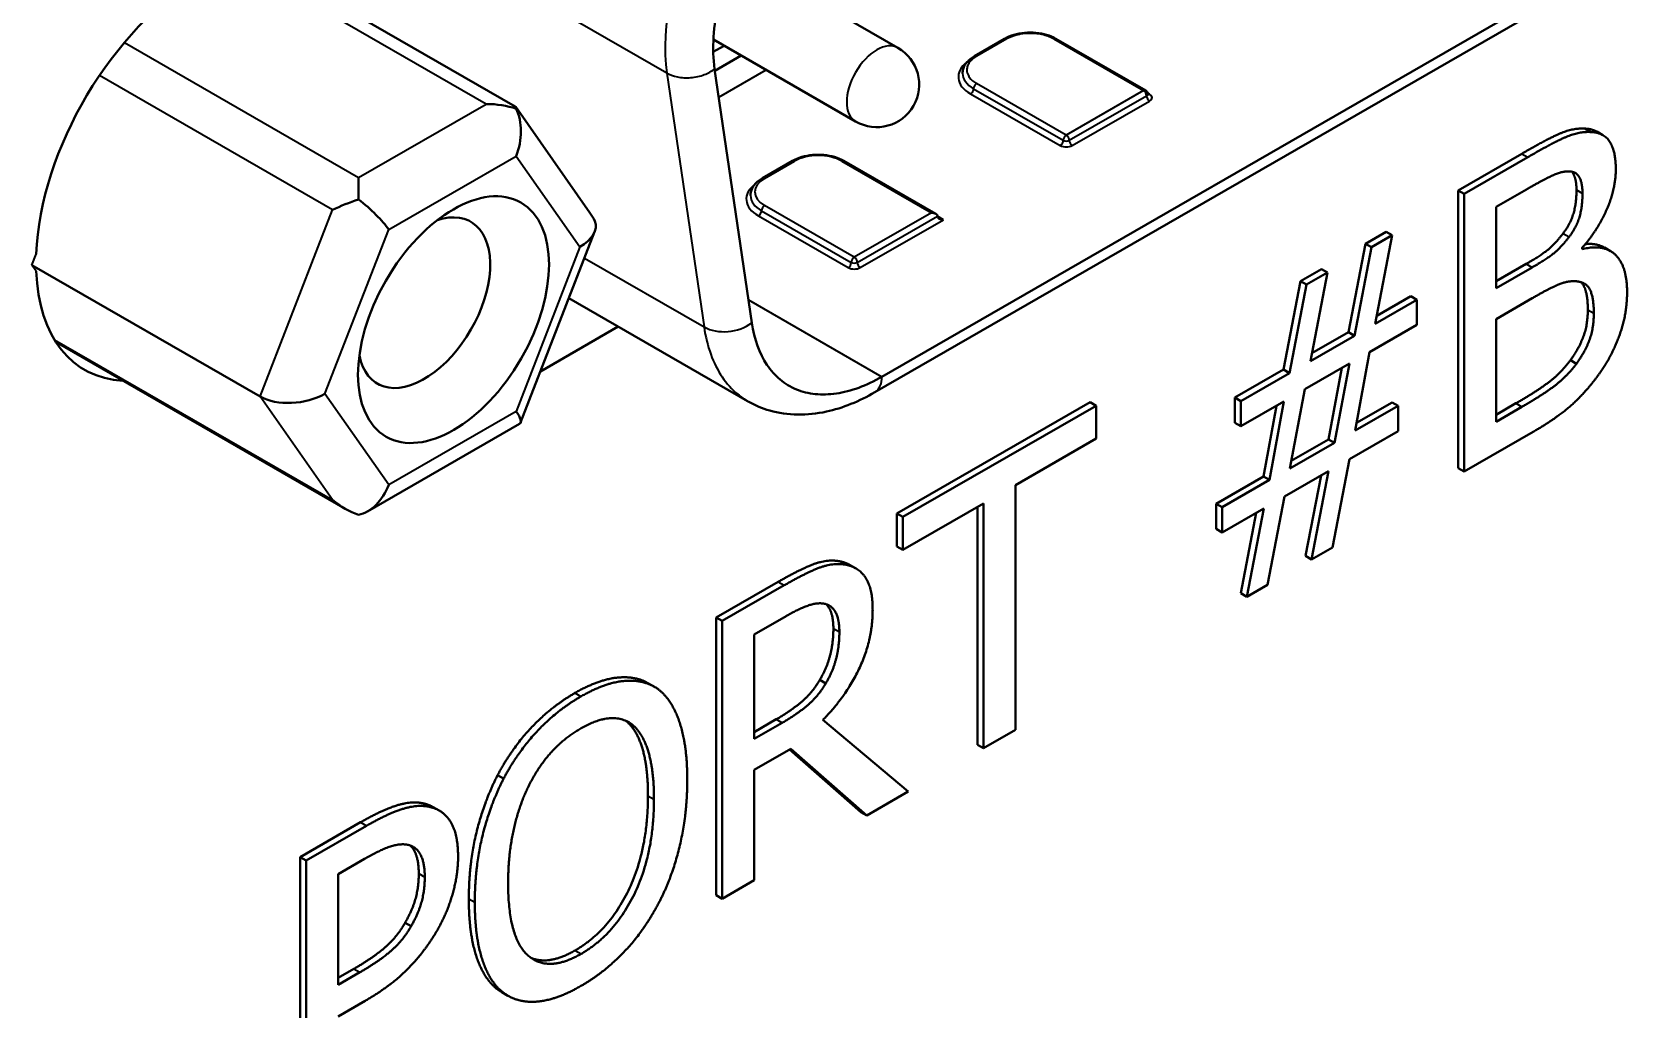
# Model space of a CAD drawing. Header units: millimetres. Extents: x 0 to 1682, y 0 to 1188.
# Drawn here: x 1560.55 to 1568.06, y 969.38 to 973.99 of the extents above; entities that cross this region are included whole.
import ezdxf

# ---------------------------------------------------------------- set-up
doc = ezdxf.new("R2010")
doc.units = ezdxf.units.MM
doc.header["$LTSCALE"] = 2
doc.layers.add('가시적인 것(ISO)', color=3, linetype='Continuous', lineweight=40)
doc.layers.add('가시적인 좁은 것(ISO)', color=3, linetype='Continuous', lineweight=35)

msp = doc.modelspace()

# ---------------------------------------------------------------- linework, layer by layer
at = {"layer": '가시적인 것(ISO)'}
for p, q in [((1562.8255, 973.6343), (1561.5549, 974.366)), ((1563.8538, 974.3559), (1564.6276, 973.9103)), ((1567.7021, 974.1757), (1564.5523, 972.3619)), ((1567.6688, 974.1022), (1564.519, 972.2884)), ((1563.8087, 973.9203), (1563.758, 973.8911)), ((1563.7587, 973.9491), (1564.428, 973.5637)), ((1564.9878, 973.8714), (1565.1293, 973.9529)), ((1565.3715, 973.9529), (1565.7938, 973.7097)), ((1563.7657, 973.8026), (1563.8894, 973.8738)), ((1563.5649, 973.7799), (1563.5648, 973.7799)), ((1563.9397, 972.6154), (1563.7646, 973.8106)), ((1562.8282, 973.6319), (1563.1772, 973.1339)), ((1567.8615, 973.53), (1567.8898, 973.5137)), ((1567.918, 973.5156), (1567.9463, 973.4993)), ((1567.2647, 973.2393), (1567.5645, 973.4119)), ((1567.5927, 973.3956), (1567.2929, 973.223)), ((1563.9894, 973.2965), (1564.1308, 973.3779)), ((1564.3731, 973.3779), (1564.8054, 973.129)), ((1562.0885, 973.1967), (1562.0885, 973.3)), ((1567.4433, 973.1612), (1567.5872, 973.244)), ((1567.2647, 971.9312), (1567.2647, 973.2393)), ((1567.2647, 973.2393), (1567.2929, 973.223)), ((1567.2929, 973.223), (1567.2929, 971.9149)), ((1567.4433, 972.7785), (1567.4433, 973.1612)), ((1563.1996, 973.0439), (1562.8512, 972.1454)), ((1566.8282, 972.9879), (1566.9263, 973.0444)), ((1566.9546, 973.0282), (1566.8565, 972.9717)), ((1566.8749, 972.6112), (1566.9546, 973.0282)), ((1566.9263, 973.0444), (1566.9546, 973.0282)), ((1566.7485, 972.571), (1566.8282, 972.9879)), ((1566.8565, 972.9717), (1566.7768, 972.5547)), ((1566.8282, 972.9879), (1566.8565, 972.9717)), ((1567.8485, 972.962), (1567.8485, 972.9684)), ((1567.9533, 972.9697), (1567.9815, 972.9534)), ((1560.5502, 972.8874), (1561.625, 972.2685)), ((1566.5229, 972.8121), (1566.621, 972.8686)), ((1566.621, 972.8686), (1566.6493, 972.8523)), ((1567.4433, 972.8111), (1567.5856, 972.893)), ((1567.6138, 972.8767), (1567.4433, 972.7785)), ((1566.4432, 972.3952), (1566.5229, 972.8121)), ((1566.5512, 972.7958), (1566.4715, 972.3789)), ((1566.5229, 972.8121), (1566.5512, 972.7958)), ((1566.6493, 972.8523), (1566.5512, 972.7958)), ((1566.5696, 972.4354), (1566.6493, 972.8523)), ((1563.9197, 972.2468), (1563.0784, 972.7313)), ((1567.0711, 972.7242), (1566.8749, 972.6112)), ((1566.8819, 972.6478), (1567.0428, 972.7405)), ((1567.0428, 972.7405), (1567.0711, 972.7242)), ((1567.0711, 972.6055), (1567.0711, 972.7242)), ((1567.4433, 972.6333), (1567.6138, 972.7315)), ((1563.3107, 972.5974), (1562.9447, 972.3867)), ((1566.5766, 972.472), (1566.7485, 972.571)), ((1566.7485, 972.571), (1566.7768, 972.5547)), ((1566.8483, 972.4772), (1567.0711, 972.6055)), ((1567.4433, 972.1499), (1567.4433, 972.6333)), ((1562.0255, 971.7397), (1560.6641, 972.5237)), ((1566.7768, 972.5547), (1566.5696, 972.4354)), ((1566.543, 972.3035), (1566.7529, 972.4244)), ((1566.7529, 972.4244), (1566.6823, 972.0498)), ((1566.7795, 972.1079), (1566.8483, 972.4772)), ((1567.7937, 972.4394), (1567.822, 972.4231)), ((1566.214, 972.2632), (1566.4432, 972.3952)), ((1566.4715, 972.3789), (1566.2423, 972.2469)), ((1566.4432, 972.3952), (1566.4715, 972.3789)), ((1566.654, 972.0661), (1566.7178, 972.4041)), ((1566.4724, 971.9289), (1566.543, 972.3035)), ((1564.6223, 971.7177), (1565.5318, 972.2414)), ((1565.5601, 972.2251), (1564.6506, 971.7014)), ((1565.5318, 972.2414), (1565.5601, 972.2251)), ((1565.5601, 972.0704), (1565.5601, 972.2251)), ((1566.214, 972.1445), (1566.214, 972.2632)), ((1566.214, 972.2632), (1566.2423, 972.2469)), ((1566.2423, 972.2469), (1566.2423, 972.1282)), ((1566.2423, 972.1282), (1566.4449, 972.2449)), ((1566.3478, 971.8919), (1566.4098, 972.2247)), ((1566.4449, 972.2449), (1566.3761, 971.8756)), ((1566.9821, 972.2246), (1566.7795, 972.1079)), ((1566.7863, 972.1444), (1566.9539, 972.2409)), ((1566.9539, 972.2409), (1566.9821, 972.2246)), ((1566.9821, 972.1059), (1566.9821, 972.2246)), ((1567.4433, 972.1825), (1567.537, 972.2364)), ((1567.5652, 972.2201), (1567.4433, 972.1499)), ((1562.8465, 972.1399), (1562.1304, 971.7276)), ((1566.214, 972.1445), (1566.2423, 972.1282)), ((1565.1806, 971.8518), (1565.5601, 972.0704)), ((1566.6823, 972.0498), (1566.4724, 971.9289)), ((1566.4793, 971.9655), (1566.654, 972.0661)), ((1566.654, 972.0661), (1566.6823, 972.0498)), ((1566.7529, 971.9739), (1566.9821, 972.1059)), ((1567.2929, 971.9149), (1567.6175, 972.1018)), ((1566.6732, 971.558), (1566.7529, 971.9739)), ((1566.125, 971.7636), (1566.3478, 971.8919)), ((1566.3478, 971.8919), (1566.3761, 971.8756)), ((1566.4476, 971.7981), (1566.6548, 971.9174)), ((1566.5468, 971.5178), (1566.6195, 971.8971)), ((1566.6548, 971.9174), (1566.5751, 971.5015)), ((1567.2647, 971.9312), (1567.2929, 971.9149)), ((1565.1806, 970.6985), (1565.1806, 971.8518)), ((1566.3761, 971.8756), (1566.1533, 971.7473)), ((1564.6506, 971.5466), (1565.0302, 971.7652)), ((1565.0019, 970.6282), (1565.0019, 971.7489)), ((1565.0302, 971.7652), (1565.0302, 970.6119)), ((1566.125, 971.6449), (1566.125, 971.7636)), ((1566.125, 971.7636), (1566.1533, 971.7473)), ((1566.1533, 971.7473), (1566.1533, 971.6286)), ((1566.1533, 971.6286), (1566.3495, 971.7416)), ((1566.3495, 971.7416), (1566.2698, 971.3257)), ((1566.3679, 971.3822), (1566.4476, 971.7981)), ((1564.6223, 971.5629), (1564.6223, 971.7177)), ((1564.6223, 971.7177), (1564.6506, 971.7014)), ((1564.6506, 971.7014), (1564.6506, 971.5466)), ((1566.2415, 971.342), (1566.3142, 971.7212)), ((1566.125, 971.6449), (1566.1533, 971.6286)), ((1564.6223, 971.5629), (1564.6506, 971.5466)), ((1566.5468, 971.5178), (1566.5751, 971.5015)), ((1566.5751, 971.5015), (1566.6732, 971.558)), ((1564.4001, 971.476), (1564.4284, 971.4597)), ((1563.7724, 971.2282), (1564.064, 971.3961)), ((1564.0923, 971.3798), (1563.8007, 971.2119)), ((1566.2698, 971.3257), (1566.3679, 971.3822)), ((1566.2415, 971.342), (1566.2698, 971.3257)), ((1563.7724, 969.9202), (1563.7724, 971.2282)), ((1563.7724, 971.2282), (1563.8007, 971.2119)), ((1563.9511, 971.148), (1564.1005, 971.2341)), ((1563.8007, 971.2119), (1563.8007, 969.9039)), ((1563.9511, 970.6562), (1563.9511, 971.148)), ((1563.4531, 970.9177), (1563.4814, 970.9014)), ((1564.2593, 970.934), (1564.2876, 970.9178)), ((1563.9511, 970.6887), (1564.0548, 970.7485)), ((1564.0831, 970.7322), (1563.9511, 970.6562)), ((1564.6763, 970.4081), (1564.2738, 970.7455)), ((1565.0302, 970.6119), (1565.1806, 970.6985)), ((1565.0019, 970.6282), (1565.0302, 970.6119)), ((1563.9511, 970.5109), (1564.1235, 970.6102)), ((1564.4527, 970.3119), (1564.1176, 970.6068)), ((1564.1235, 970.6102), (1564.481, 970.2956)), ((1562.7428, 970.4859), (1562.7711, 970.4696)), ((1563.9511, 969.9905), (1563.9511, 970.5109)), ((1564.481, 970.2956), (1564.6763, 970.4081)), ((1562.4389, 970.3354), (1562.4672, 970.3191)), ((1561.8132, 970.1), (1562.0974, 970.2636)), ((1562.1257, 970.2473), (1561.8415, 970.0837)), ((1564.4527, 970.3119), (1564.481, 970.2956)), ((1561.8132, 968.7919), (1561.8132, 970.1)), ((1561.8132, 970.1), (1561.8415, 970.0837)), ((1561.9918, 970.0197), (1562.1165, 970.0915)), ((1561.8415, 970.0837), (1561.8415, 968.7756)), ((1561.9918, 969.4982), (1561.9918, 970.0197)), ((1563.8007, 969.9039), (1563.9511, 969.9905)), ((1563.7724, 969.9202), (1563.8007, 969.9039)), ((1562.3073, 969.7909), (1562.3356, 969.7746)), ((1561.9918, 969.5308), (1562.0662, 969.5736)), ((1562.0945, 969.5573), (1561.9918, 969.4982)), ((1561.9918, 969.3498), (1562.1193, 969.4232)), ((1562.7629, 969.4635), (1562.7912, 969.4472))]:
    msp.add_line(p, q, dxfattribs=at)
for centre, radius, start in [((1564.5278, 973.737), 0.2, 240.06401), ((1565.7838, 973.6924), 0.02, 0)]:
    msp.add_arc(centre, radius, start, 60.06401, dxfattribs=at)
for centre, major_axis, ratio, start_param, end_param in [((1561.3472, 973.3471), (0.5489, 0.9532), 0.578093, 0.783464, 2.31058), ((1562.6888, 973.4822), (0.2828, 0), 0.578093, 1.047198, 1.570796), ((1562.6888, 973.4822), (0.1382, 0.151), 0.200209, 6.067743, 6.327609), ((1562.6888, 973.4822), (0.0495, 0.2231), 0.697566, 4.496947, 5.544144), ((1562.0885, 973.1365), (0.2442, 0.0862), 0.219744, 1.493425, 2.017023), ((1562.0885, 973.1365), (-0.1605, 0.1377), 0.219744, 3.851553, 4.89875), ((1562.3965, 972.7102), (-0.2196, -0.3813), 0.578093, 5.698553, 10.00941), ((1562.989, 973.054), (0.2155, 0.0261), 0.564325, 5.357783, 6.404981), ((1562.989, 973.054), (-0.2065, 0.1889), 0.697566, 4.233214, 4.404232), ((1564.7854, 973.1174), (0.0283, 0), 0.578093, 0, 1.570796), ((1564.842, 973.1174), (0.0283, 0), 0.578093, 3.141593, 4.712389), ((1561.3472, 973.3471), (-0.5489, -0.9532), 0.578093, 5.541223, 6.571958), ((1561.7883, 972.3625), (-0.2155, -0.0261), 0.564325, 0.645394, 2.21619), ((1562.6888, 972.2799), (-0.1605, 0.1377), 0.219744, 3.064221, 3.851553), ((1562.0885, 971.9342), (0.0495, 0.2231), 0.697566, 3.449749, 4.496947), ((1562.0885, 971.9342), (0.2065, -0.1889), 0.697566, 4.756813, 5.280411)]:
    msp.add_ellipse(centre, major_axis=major_axis, ratio=ratio, start_param=start_param, end_param=end_param, dxfattribs=at)
msp.add_ellipse((1562.5351, 972.6304), major_axis=(-0.3174, -0.5511), ratio=0.578093, dxfattribs=at)
for points, degree, knots in [([(1563.7646, 973.8106), (1563.7576, 973.8581), (1563.7562, 973.9085), (1563.7625, 974.0142), (1563.7703, 974.0701), (1563.7947, 974.1833), (1563.811, 974.2405), (1563.8524, 974.3561), (1563.8774, 974.4136), (1563.9348, 974.5243), (1563.9679, 974.5785), (1564.0398, 974.6814), (1564.078, 974.7294), (1564.1589, 974.819), (1564.2017, 974.8606), (1564.2881, 974.9334), (1564.3322, 974.9651), (1564.3772, 974.991)], 3, [-1, -1, -1, -1, -0.875, -0.875, -0.75, -0.75, -0.625, -0.625, -0.5, -0.5, -0.375, -0.375, -0.25, -0.25, -0.125, -0.125, 0, 0, 0, 0]), ([(1565.3715, 973.9529), (1565.3583, 973.9605), (1565.3434, 973.9667), (1565.3114, 973.9761), (1565.2943, 973.9793), (1565.2593, 973.9825), (1565.2415, 973.9825), (1565.2065, 973.9793), (1565.1894, 973.9761), (1565.1574, 973.9667), (1565.1425, 973.9605), (1565.1293, 973.9529)], 3, [0, 0, 0, 0, 0.314159, 0.314159, 0.628319, 0.628319, 0.942478, 0.942478, 1.256637, 1.256637, 1.570796, 1.570796, 1.570796, 1.570796]), ([(1564.9878, 973.8714), (1564.9812, 973.8676), (1564.975, 973.8635), (1564.9637, 973.8545), (1564.9585, 973.8496), (1564.9493, 973.8393), (1564.9453, 973.8337), (1564.9388, 973.8221), (1564.9362, 973.8159), (1564.9327, 973.8032), (1564.9318, 973.7967), (1564.9318, 973.7901)], 3, [1.5707963, 1.5707963, 1.5707963, 1.5707963, 1.727876, 1.727876, 1.8849556, 1.8849556, 2.0420352, 2.0420352, 2.1991149, 2.1991149, 2.3561945, 2.3561945, 2.3561945, 2.3561945]), ([(1565.8038, 973.6924), (1565.8038, 973.6914), (1565.8041, 973.6904), (1565.8045, 973.6896), (1565.8045, 973.6896), (1565.8046, 973.6895)], 3, [0, 0, 0, 0, 0.002220337, 0.002220337, 0.003327735, 0.003327735, 0.003327735, 0.003327735]), ([(1564.3731, 973.3779), (1564.3599, 973.3855), (1564.345, 973.3917), (1564.313, 973.4011), (1564.2959, 973.4043), (1564.2609, 973.4075), (1564.243, 973.4075), (1564.2081, 973.4043), (1564.191, 973.4011), (1564.1589, 973.3917), (1564.144, 973.3855), (1564.1308, 973.3779)], 3, [0, 0, 0, 0, 0.314159, 0.314159, 0.628319, 0.628319, 0.942478, 0.942478, 1.256637, 1.256637, 1.570796, 1.570796, 1.570796, 1.570796]), ([(1567.8221, 973.2412), (1567.8221, 973.2878), (1567.8048, 973.3219), (1567.8001, 973.3273)], 2, [0, 0, 0, 1, 1.259239, 1.259239, 1.259239]), ([(1563.9894, 973.2965), (1563.9828, 973.2927), (1563.9766, 973.2885), (1563.9653, 973.2795), (1563.9601, 973.2747), (1563.9509, 973.2643), (1563.9469, 973.2588), (1563.9403, 973.2471), (1563.9377, 973.241), (1563.9342, 973.2282), (1563.9333, 973.2217), (1563.9333, 973.2151)], 3, [1.5707963, 1.5707963, 1.5707963, 1.5707963, 1.727876, 1.727876, 1.8849556, 1.8849556, 2.0420352, 2.0420352, 2.1991149, 2.1991149, 2.3561945, 2.3561945, 2.3561945, 2.3561945]), ([(1567.8753, 972.6771), (1567.8753, 972.7513), (1567.8519, 972.7988), (1567.844, 972.8064)], 2, [0, 0, 0, 1, 1.276687, 1.276687, 1.276687]), ([(1564.5523, 972.3619), (1564.4785, 972.3194), (1564.4062, 972.2925), (1564.3032, 972.2777), (1564.2698, 972.277), (1564.207, 972.2833), (1564.1772, 972.2904), (1564.1214, 972.3135), (1564.0957, 972.3294), (1564.0496, 972.3682), (1564.029, 972.3911), (1563.9747, 972.4712), (1563.9511, 972.5377), (1563.9397, 972.6154)], 3, [-1, -1, -1, -1, -0.75, -0.75, -0.625, -0.625, -0.5, -0.5, -0.375, -0.375, -0.25, -0.25, 0, 0, 0, 0]), ([(1564.5188, 972.2883), (1564.4462, 972.2468), (1564.3674, 972.2138), (1564.2001, 972.1777), (1564.1085, 972.1782), (1563.9888, 972.2123), (1563.9546, 972.2266), (1563.9231, 972.2448)], 3, [0, 0, 0, 0, 0.074877, 0.074877, 0.1634822, 0.1634822, 0.2002796, 0.2002796, 0.2002796, 0.2002796]), ([(1564.3235, 971.1766), (1564.3235, 971.2339), (1564.2991, 971.2814), (1564.2891, 971.2907)], 2, [0, 0, 0, 1, 1.399165, 1.399165, 1.399165]), ([(1563.1068, 970.8725), (1563.2223, 970.939), (1563.3945, 970.9514), (1563.4531, 970.9177)], 2, [0, 0, 0, 1, 1.859287, 1.859287, 1.859287]), ([(1562.3715, 970.0219), (1562.3715, 970.0897), (1562.3429, 970.1438), (1562.3309, 970.1545)], 2, [0, 0, 0, 1, 1.416961, 1.416961, 1.416961])]:
    msp.add_open_spline(points, degree=degree, knots=knots, dxfattribs=at)
for points, degree in [([(1567.5645, 973.4119), (1567.6855, 973.4816), (1567.8065, 973.5333), (1567.8615, 973.53)], 2), ([(1567.8898, 973.5137), (1567.8348, 973.517), (1567.7138, 973.4653), (1567.5927, 973.3956)], 2), ([(1567.8615, 973.53), (1567.8946, 973.529), (1567.918, 973.5156)], 2), ([(1568.0072, 973.3396), (1568.0072, 973.4223), (1567.9512, 973.512), (1567.8898, 973.5137)], 2), ([(1567.5872, 973.244), (1567.667, 973.29), (1567.7559, 973.3306), (1567.7926, 973.3284)], 2), ([(1567.7926, 973.3284), (1567.8229, 973.3257), (1567.8504, 973.2716), (1567.8504, 973.2249)], 2), ([(1567.8485, 972.9684), (1567.9228, 973.0525), (1568.0072, 973.2474), (1568.0072, 973.3396)], 2), ([(1567.7588, 973.0362), (1567.7937, 973.0817), (1567.8221, 973.1797), (1567.8221, 973.2412)], 2), ([(1567.8504, 973.2249), (1567.8504, 973.1634), (1567.822, 973.0654), (1567.7871, 973.0199)], 2), ([(1567.5856, 972.893), (1567.6561, 972.9336), (1567.7231, 972.9891), (1567.7588, 973.0362)], 2), ([(1567.7871, 973.0199), (1567.7514, 972.9728), (1567.6844, 972.9173), (1567.6138, 972.8767)], 2), ([(1568.0603, 972.7586), (1568.0603, 972.8836), (1567.9494, 972.9883), (1567.8485, 972.962)], 2), ([(1567.8638, 972.9862), (1567.9161, 972.9911), (1567.9533, 972.9697)], 2), ([(1567.6138, 972.7315), (1567.6918, 972.7763), (1567.7761, 972.8122), (1567.8119, 972.8116)], 2), ([(1567.8119, 972.8116), (1567.8669, 972.8093), (1567.9036, 972.7351), (1567.9036, 972.6609)], 2), ([(1567.943, 972.3952), (1567.9962, 972.4746), (1568.0603, 972.661), (1568.0603, 972.7586)], 2), ([(1567.7937, 972.4394), (1567.8358, 972.4986), (1567.8753, 972.6082), (1567.8753, 972.6771)], 2), ([(1567.9036, 972.6609), (1567.9036, 972.592), (1567.8641, 972.4823), (1567.822, 972.4231)], 2), ([(1567.537, 972.2364), (1567.636, 972.2934), (1567.7497, 972.3801), (1567.7937, 972.4394)], 2), ([(1567.822, 972.4231), (1567.7779, 972.3638), (1567.6643, 972.2771), (1567.5652, 972.2201)], 2), ([(1567.6175, 972.1018), (1567.733, 972.1683), (1567.8788, 972.301), (1567.943, 972.3952)], 2), ([(1564.5188, 972.2883), (1564.5189, 972.2883), (1564.5189, 972.2884), (1564.519, 972.2884)], 3), ([(1564.064, 971.3961), (1564.1612, 971.4521), (1564.2923, 971.5032), (1564.3519, 971.493)], 2), ([(1564.3802, 971.4767), (1564.3206, 971.4869), (1564.1895, 971.4358), (1564.0923, 971.3798)], 2), ([(1564.3519, 971.493), (1564.3785, 971.4884), (1564.4001, 971.476)], 2), ([(1564.5085, 971.2644), (1564.5085, 971.3672), (1564.4398, 971.4665), (1564.3802, 971.4767)], 2), ([(1564.1005, 971.2341), (1564.1629, 971.27), (1564.2481, 971.2989), (1564.2802, 971.293)], 2), ([(1564.2802, 971.293), (1564.3169, 971.2855), (1564.3517, 971.2176), (1564.3517, 971.1604)], 2), ([(1564.2738, 970.7455), (1564.382, 970.8545), (1564.5085, 971.1213), (1564.5085, 971.2644)], 2), ([(1564.2593, 970.934), (1564.2923, 970.9891), (1564.3235, 971.1088), (1564.3235, 971.1766)], 2), ([(1564.3517, 971.1604), (1564.3517, 971.0925), (1564.3206, 970.9728), (1564.2876, 970.9178)], 2), ([(1563.5, 970.8893), (1563.4358, 970.9361), (1563.2506, 970.9227), (1563.1351, 970.8562)], 2), ([(1564.0548, 970.7485), (1564.1199, 970.786), (1564.2235, 970.8721), (1564.2593, 970.934)], 2), ([(1564.2876, 970.9178), (1564.2518, 970.8558), (1564.1482, 970.7697), (1564.0831, 970.7322)], 2), ([(1562.7428, 970.4859), (1562.8089, 970.6108), (1562.9931, 970.807), (1563.1068, 970.8725)], 2), ([(1563.1351, 970.8562), (1563.0214, 970.7907), (1562.8371, 970.5945), (1562.7711, 970.4696)], 2), ([(1563.6357, 970.4629), (1563.6357, 970.6261), (1563.5642, 970.8393), (1563.5, 970.8893)], 2), ([(1562.8848, 970.4259), (1562.9316, 970.5227), (1563.0544, 970.6592), (1563.136, 970.7062)], 2), ([(1563.136, 970.7062), (1563.2149, 970.7516), (1563.3414, 970.7566), (1563.3863, 970.7147)], 2), ([(1563.358, 970.7309), (1563.3512, 970.7373), (1563.344, 970.7427)], 2), ([(1563.4506, 970.3889), (1563.4506, 970.5182), (1563.402, 970.6906), (1563.358, 970.7309)], 2), ([(1563.3863, 970.7147), (1563.4303, 970.6743), (1563.4789, 970.5019), (1563.4789, 970.3726)], 2), ([(1562.6072, 969.9031), (1562.6072, 970.0674), (1562.6777, 970.3583), (1562.7428, 970.4859)], 2), ([(1562.7711, 970.4696), (1562.706, 970.342), (1562.6354, 970.0512), (1562.6354, 969.8869)], 2), ([(1562.7922, 969.9771), (1562.7922, 970.1043), (1562.8399, 970.3332), (1562.8848, 970.4259)], 2), ([(1563.5, 969.8812), (1563.566, 970.0062), (1563.6357, 970.3039), (1563.6357, 970.4629)], 2), ([(1562.0974, 970.2636), (1562.1982, 970.3217), (1562.3394, 970.3649), (1562.3935, 970.3525)], 2), ([(1562.4218, 970.3363), (1562.3677, 970.3486), (1562.2265, 970.3054), (1562.1257, 970.2473)], 2), ([(1562.3935, 970.3525), (1562.4184, 970.3473), (1562.4389, 970.3354)], 2), ([(1562.5566, 970.1012), (1562.5566, 970.2103), (1562.4851, 970.3229), (1562.4218, 970.3363)], 2), ([(1563.1077, 969.6603), (1563.2645, 969.7506), (1563.4506, 970.1313), (1563.4506, 970.3889)], 2), ([(1563.4789, 970.3726), (1563.4789, 970.115), (1563.2928, 969.7343), (1563.136, 969.6441)], 2), ([(1562.1165, 970.0915), (1562.1871, 970.1322), (1562.2825, 970.1648), (1562.3182, 970.1579)], 2), ([(1562.3182, 970.1579), (1562.3595, 970.1498), (1562.3998, 970.0734), (1562.3998, 970.0056)], 2), ([(1562.4576, 969.7537), (1562.5043, 969.8336), (1562.5566, 970.0164), (1562.5566, 970.1012)], 2), ([(1562.3073, 969.7909), (1562.3413, 969.8497), (1562.3715, 969.9593), (1562.3715, 970.0219)], 2), ([(1562.3998, 970.0056), (1562.3998, 969.943), (1562.3696, 969.8334), (1562.3356, 969.7746)], 2), ([(1563.136, 969.6441), (1562.9792, 969.5538), (1562.7922, 969.7196), (1562.7922, 969.9771)], 2), ([(1562.7419, 969.4772), (1562.6768, 969.5267), (1562.6072, 969.742), (1562.6072, 969.9031)], 2), ([(1562.6354, 969.8869), (1562.6354, 969.7257), (1562.7051, 969.5104), (1562.7702, 969.461)], 2), ([(1563.1351, 969.493), (1563.246, 969.5569), (1563.4303, 969.7499), (1563.5, 969.8812)], 2), ([(1562.0662, 969.5736), (1562.1579, 969.6264), (1562.2707, 969.7253), (1562.3073, 969.7909)], 2), ([(1562.3356, 969.7746), (1562.299, 969.709), (1562.1862, 969.6101), (1562.0945, 969.5573)], 2), ([(1562.1193, 969.4232), (1562.2403, 969.4929), (1562.3989, 969.6531), (1562.4576, 969.7537)], 2), ([(1562.899, 969.626), (1562.9835, 969.5888), (1563.1077, 969.6603)], 2), ([(1562.7702, 969.461), (1562.8371, 969.4115), (1563.0205, 969.427), (1563.1351, 969.493)], 2), ([(1562.7629, 969.4635), (1562.7521, 969.4697), (1562.7419, 969.4772)], 2)]:
    msp.add_open_spline(points, degree=degree, dxfattribs=at)
at = {"layer": '가시적인 좁은 것(ISO)'}
for p, q in [((1563.5396, 973.7912), (1562.0689, 974.6382)), ((1562.6888, 973.6458), (1561.4965, 974.3324)), ((1560.9856, 973.9351), (1562.0885, 973.3)), ((1565.1392, 973.9519), (1564.9978, 973.8705)), ((1565.3616, 973.9519), (1565.7838, 973.7087)), ((1561.966, 973.1477), (1560.8683, 973.7799)), ((1563.5396, 973.7912), (1563.7148, 972.5959)), ((1563.7839, 973.6785), (1564.0063, 973.8065)), ((1564.9837, 973.7179), (1565.406, 973.4748)), ((1565.4201, 973.4993), (1564.9978, 973.7424)), ((1565.7838, 973.7087), (1565.4201, 973.4993)), ((1565.8121, 973.6923), (1565.8032, 973.6975)), ((1562.0885, 973.3), (1562.6888, 973.6458)), ((1564.9695, 973.6934), (1565.3918, 973.4503)), ((1565.4342, 973.4748), (1565.798, 973.6842)), ((1565.4484, 973.4503), (1565.8121, 973.6597)), ((1562.2299, 973.0551), (1562.8302, 973.4008)), ((1562.8302, 973.4008), (1563.1304, 972.9725)), ((1567.5645, 973.4119), (1567.5927, 973.3956)), ((1563.9994, 973.2955), (1564.1408, 973.3769)), ((1564.3631, 973.3769), (1564.7854, 973.1338)), ((1567.8221, 973.2412), (1567.8504, 973.2249)), ((1561.625, 972.2685), (1561.966, 973.1477)), ((1563.9711, 973.1185), (1564.3934, 972.8753)), ((1563.9852, 973.143), (1564.4075, 972.8998)), ((1564.4217, 972.9243), (1563.9994, 973.1675)), ((1564.7854, 973.1338), (1564.4217, 972.9243)), ((1564.4358, 972.8998), (1564.8137, 973.1174)), ((1564.45, 972.8753), (1564.842, 973.1011)), ((1564.842, 973.1011), (1564.8137, 973.1173)), ((1561.9297, 972.2811), (1562.2299, 973.0551)), ((1567.7588, 973.0362), (1567.7871, 973.0199)), ((1563.1304, 972.9725), (1562.8302, 972.1985)), ((1560.5502, 972.8874), (1560.5701, 972.9389)), ((1560.5702, 972.8588), (1560.5502, 972.8874)), ((1563.1517, 972.9202), (1563.7148, 972.5959)), ((1567.5856, 972.893), (1567.6138, 972.8767)), ((1563.9238, 972.7239), (1564.5523, 972.3619)), ((1567.8753, 972.6771), (1567.9036, 972.6609)), ((1560.6563, 972.5361), (1561.966, 971.7819)), ((1561.966, 971.7819), (1561.625, 972.2685)), ((1562.2299, 971.8528), (1561.9297, 972.2811)), ((1562.8302, 972.1985), (1562.2299, 971.8528)), ((1567.537, 972.2364), (1567.5652, 972.2201)), ((1564.3519, 971.493), (1564.3802, 971.4767)), ((1564.064, 971.3961), (1564.0923, 971.3798)), ((1564.3235, 971.1766), (1564.3517, 971.1604)), ((1563.1068, 970.8725), (1563.1351, 970.8562)), ((1563.358, 970.7309), (1563.3863, 970.7147)), ((1564.0548, 970.7485), (1564.0831, 970.7322)), ((1562.3935, 970.3525), (1562.4218, 970.3363)), ((1563.4506, 970.3889), (1563.4789, 970.3726)), ((1562.0974, 970.2636), (1562.1257, 970.2473)), ((1562.3715, 970.0219), (1562.3998, 970.0056)), ((1562.6072, 969.9031), (1562.6354, 969.8869)), ((1563.1077, 969.6603), (1563.136, 969.6441)), ((1562.0662, 969.5736), (1562.0945, 969.5573)), ((1562.7419, 969.4772), (1562.7702, 969.461))]:
    msp.add_line(p, q, dxfattribs=at)
for centre, major_axis, ratio, start_param, end_param in [((1564.5278, 973.737), (-0.0998, -0.1733), 0.578093, 3.141593, 6.283185), ((1565.1392, 973.9355), (-0.01, 0.0173), 0.578093, 5.499721, 6.283185), ((1565.3616, 973.9355), (0.01, 0.0173), 0.578093, 0, 0.783464), ((1564.9978, 973.8541), (-0.01, 0.0173), 0.578093, 5.499721, 6.283185), ((1565.109, 973.7737), (-0.1972, 0), 0.575862, 5.627731, 7.068583), ((1565.109, 973.7901), (-0.1772, 0), 0.575862, 0, 0.785398), ((1564.9695, 973.7098), (-0.01, -0.0173), 0.578093, 0.783464, 2.354261), ((1564.9978, 973.7261), (0.01, 0.0173), 0.578093, 0.783464, 2.354261), ((1565.7838, 973.6924), (0.01, 0.0173), 0.578093, 0, 0.783464), ((1565.7838, 973.6924), (0.01, -0.0173), 0.578093, 0.787332, 2.358128), ((1565.7838, 973.6924), (0.02, 0), 0.575862, 5.497787, 6.283185), ((1565.8121, 973.6761), (-0.01, 0.0173), 0.578093, 0.787332, 2.358128), ((1565.8121, 973.7087), (-0.01, -0.0173), 0.578093, 0.179301, 0.783464), ((1565.7838, 973.676), (0.04, 0), 0.575862, 5.497787, 7.068583), ((1565.3918, 973.4666), (0.01, 0.0173), 0.578093, 3.925057, 5.495853), ((1565.4201, 973.4829), (-0.01, -0.0173), 0.578093, 3.925057, 5.495853), ((1565.4201, 973.4829), (0.02, 0), 0.575862, 3.926991, 5.497787), ((1565.4201, 973.4829), (0.01, -0.0173), 0.578093, 0.787332, 2.358128), ((1565.4484, 973.4666), (-0.01, 0.0173), 0.578093, 0.787332, 2.358128), ((1564.252, 973.3129), (0.1572, 0), 0.575862, 0.785398, 2.356194), ((1565.4201, 973.4665), (0.04, 0), 0.575862, 3.926991, 5.497787), ((1564.1408, 973.3606), (-0.01, 0.0173), 0.578093, 5.499721, 6.283185), ((1564.3631, 973.3606), (0.01, 0.0173), 0.578093, 0, 0.783464), ((1564.1105, 973.1988), (-0.1972, 0), 0.575862, 5.627731, 7.068583), ((1564.1105, 973.2315), (-0.1572, 0), 0.575862, 5.497787, 7.068583), ((1563.9994, 973.2791), (-0.01, 0.0173), 0.578093, 5.499721, 6.283185), ((1564.1105, 973.2151), (-0.1772, 0), 0.575862, 0, 0.785398), ((1563.9711, 973.1348), (0.01, 0.0173), 0.578093, 3.925057, 5.495853), ((1563.9994, 973.1511), (-0.01, -0.0173), 0.578093, 3.925057, 5.495853), ((1564.3934, 972.8917), (0.01, 0.0173), 0.578093, 3.925057, 5.495853), ((1564.4217, 972.8916), (0.04, 0), 0.575862, 3.926991, 5.497787), ((1564.4217, 972.9079), (-0.01, -0.0173), 0.578093, 3.925057, 5.495853), ((1564.4217, 972.9079), (0.02, 0), 0.575862, 3.926991, 5.497787), ((1564.4217, 972.9079), (0.01, -0.0173), 0.578093, 0.787332, 2.358128), ((1564.45, 972.8917), (-0.01, 0.0173), 0.578093, 0.787332, 2.358128), ((1563.8266, 972.6805), (-0.1583, -0.0232), 0.658317, 0.695109, 2.265905)]:
    msp.add_ellipse(centre, major_axis=major_axis, ratio=ratio, start_param=start_param, end_param=end_param, dxfattribs=at)
msp.add_open_spline([(1564.264, 975.187), (1564.0596, 975.0692), (1563.6302, 974.6015), (1563.5081, 974.0066), (1563.5396, 973.7912)], degree=3, dxfattribs=at)
for points, knots in [([(1565.3616, 973.9519), (1565.3546, 973.9559), (1565.347, 973.9595), (1565.3389, 973.9627), (1565.3308, 973.9659), (1565.3226, 973.9685), (1565.3128, 973.971), (1565.3031, 973.9734), (1565.2931, 973.9753), (1565.2826, 973.9765), (1565.2722, 973.9777), (1565.261, 973.9784), (1565.2504, 973.9784), (1565.2345, 973.9785), (1565.2188, 973.9771), (1565.2033, 973.9743), (1565.1982, 973.9733), (1565.1925, 973.9721), (1565.188, 973.971), (1565.1698, 973.9665), (1565.1535, 973.9601), (1565.1392, 973.9519)], [0, 0, 0, 0, 0.125, 0.125, 0.125, 0.25, 0.25, 0.25, 0.375, 0.375, 0.375, 0.5, 0.5, 0.5, 0.6875, 0.6875, 0.6875, 0.75, 0.75, 0.75, 1, 1, 1, 1]), ([(1564.9978, 973.8705), (1564.9908, 973.8664), (1564.9846, 973.8621), (1564.9791, 973.8574), (1564.9735, 973.8527), (1564.9689, 973.848), (1564.9647, 973.8424), (1564.9604, 973.8368), (1564.9572, 973.831), (1564.9551, 973.825), (1564.9529, 973.819), (1564.9518, 973.8126), (1564.9517, 973.8064), (1564.9517, 973.7973), (1564.9541, 973.7882), (1564.959, 973.7793), (1564.9606, 973.7764), (1564.9627, 973.7731), (1564.9647, 973.7705), (1564.9725, 973.76), (1564.9835, 973.7507), (1564.9978, 973.7424)], [0, 0, 0, 0, 0.125, 0.125, 0.125, 0.25, 0.25, 0.25, 0.375, 0.375, 0.375, 0.5, 0.5, 0.5, 0.6875, 0.6875, 0.6875, 0.75, 0.75, 0.75, 1, 1, 1, 1]), ([(1563.5396, 973.7912), (1563.553, 973.7836), (1563.5698, 973.7772), (1563.5891, 973.7733), (1563.6085, 973.7694), (1563.6304, 973.7681), (1563.6524, 973.77), (1563.6743, 973.7719), (1563.6962, 973.7769), (1563.7155, 973.7842), (1563.7347, 973.7914), (1563.7514, 973.8007), (1563.7646, 973.8106)], [0, 0, 0, 0, 0.25, 0.25, 0.25, 0.5, 0.5, 0.5, 0.75, 0.75, 0.75, 1, 1, 1, 1]), ([(1563.7148, 972.5959), (1563.7283, 972.5039), (1563.7569, 972.4238), (1563.8214, 972.3294), (1563.8462, 972.3021), (1563.8891, 972.2665), (1563.9056, 972.2549), (1563.9231, 972.2448)], [0, 0, 0, 0, 0.251432, 0.251432, 0.377148, 0.377148, 0.4487336, 0.4487336, 0.4487336, 0.4487336]), ([(1564.519, 972.2884), (1564.519, 972.2884), (1564.5191, 972.2884), (1564.5192, 972.2885), (1564.5302, 972.2949), (1564.5388, 972.3054), (1564.5444, 972.3183), (1564.5499, 972.3313), (1564.5523, 972.3465), (1564.5523, 972.3619)], [0.4988254, 0.4988254, 0.4988254, 0.4988254, 0.5, 0.5, 0.5, 0.75, 0.75, 0.75, 1, 1, 1, 1])]:
    msp.add_open_spline(points, degree=3, knots=knots, dxfattribs=at)

doc.saveas('drawing.dxf')
